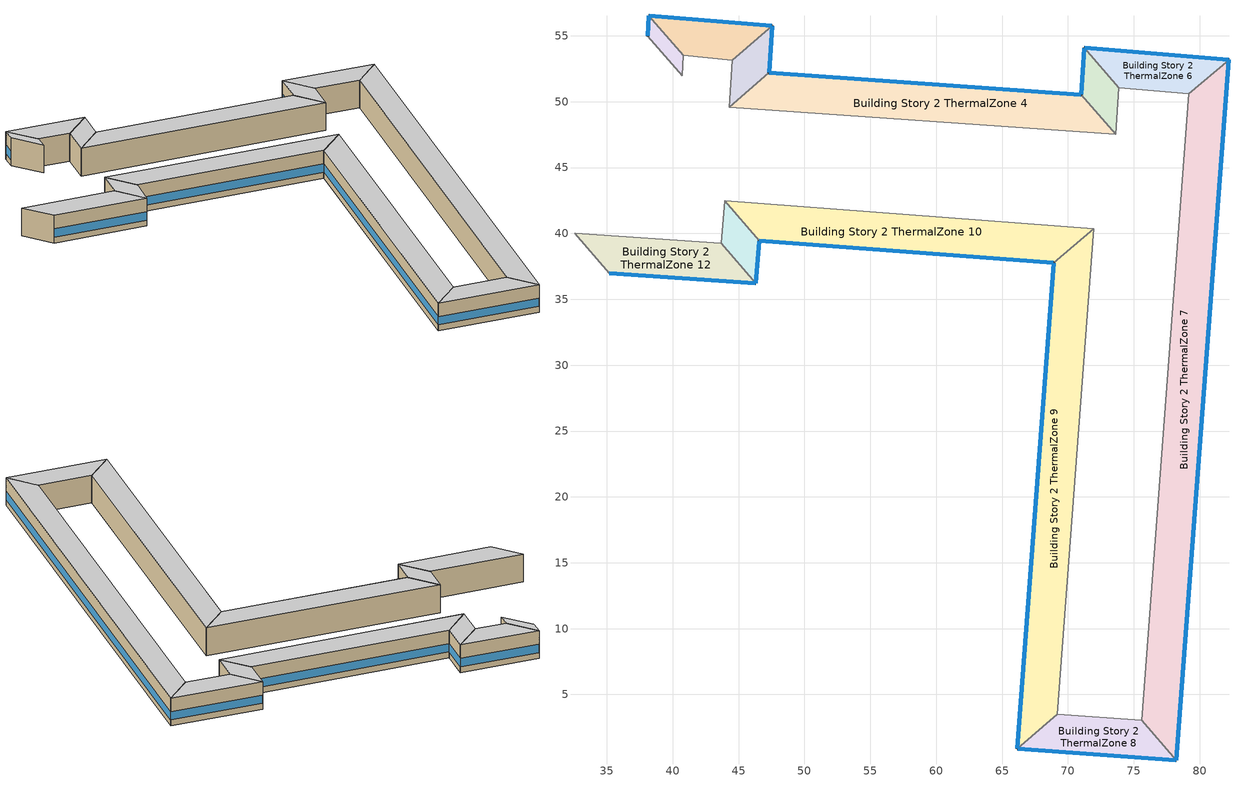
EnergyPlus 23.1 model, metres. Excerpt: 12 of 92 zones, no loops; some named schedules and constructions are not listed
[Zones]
Building Story 2 ThermalZone 1
 floor adiabatic (Typical Interior Floor): 38.1,54.97 38.18,56.53 40.81,53.51 40.75,51.97 z3.6
 wall outside (Typical Insulated Steel Framed Exterior Wall R-12.99): 38.18,56.53 38.1,54.97 z3.6:7.2
 wall adiabatic (Typical Interior Wall): 38.1,54.97 40.75,51.97 40.81,53.51 38.18,56.53 z3.6:7.2
 window (U 0.55 SHGC 0.25): 38.18,56.5 38.1,55 z4.36:5.48
 ceiling adiabatic (Typical Interior Ceiling): 40.75,51.97 40.81,53.51 38.18,56.53 38.1,54.97 z7.2
Building Story 2 ThermalZone 10
 floor adiabatic (Typical Interior Floor): 68.92,37.76 46.56,39.43 43.95,42.46 71.95,40.37 z3.6
 wall outside (Typical Insulated Steel Framed Exterior Wall R-12.99): 46.56,39.43 68.92,37.76 z3.6:7.2
 wall adiabatic (Typical Interior Wall): 68.92,37.76 71.95,40.37 43.95,42.46 46.56,39.43 z3.6:7.2
 window (U 0.55 SHGC 0.25): 46.58,39.42 68.89,37.76 z4.36:5.44
 ceiling adiabatic (Typical Interior Ceiling): 71.95,40.37 43.95,42.46 46.56,39.43 68.92,37.76 z7.2
Building Story 2 ThermalZone 11
 floor adiabatic (Typical Interior Floor): 46.56,39.43 46.31,36.21 43.69,39.23 43.95,42.46 z3.6
 wall outside (Typical Insulated Steel Framed Exterior Wall R-12.99): 46.31,36.21 46.56,39.43 z3.6:7.2
 wall adiabatic (Typical Interior Wall): 46.56,39.43 43.95,42.46 43.69,39.23 46.31,36.21 z3.6:7.2
 window (U 0.55 SHGC 0.25): 46.31,36.23 46.56,39.4 z4.36:5.46
 ceiling adiabatic (Typical Interior Ceiling): 43.95,42.46 43.69,39.23 46.31,36.21 46.56,39.43 z7.2
Building Story 2 ThermalZone 12
 floor adiabatic (Typical Interior Floor): 46.31,36.21 35.17,36.98 32.55,40 43.69,39.23 z3.6
 wall outside (Typical Insulated Steel Framed Exterior Wall R-12.99): 35.17,36.98 46.31,36.21 z3.6:7.2
 wall adiabatic (Typical Interior Wall): 46.31,36.21 43.69,39.23 32.55,40 35.17,36.98 z3.6:7.2
 window (U 0.55 SHGC 0.25): 35.2,36.98 46.28,36.21 z4.36:5.45
 ceiling adiabatic (Typical Interior Ceiling): 43.69,39.23 32.55,40 35.17,36.98 46.31,36.21 z7.2
Building Story 2 ThermalZone 2
 floor adiabatic (Typical Interior Floor): 38.18,56.53 47.56,55.75 44.53,53.15 40.81,53.51 z3.6
 wall outside (Typical Insulated Steel Framed Exterior Wall R-12.99): 47.56,55.75 38.18,56.53 z3.6:7.2
 wall adiabatic (Typical Interior Wall): 38.18,56.53 40.81,53.51 44.53,53.15 47.56,55.75 z3.6:7.2
 window (U 0.55 SHGC 0.25): 47.54,55.75 38.21,56.53 z4.36:5.45
 ceiling adiabatic (Typical Interior Ceiling): 40.81,53.51 44.53,53.15 47.56,55.75 38.18,56.53 z7.2
Building Story 2 ThermalZone 3
 floor adiabatic (Typical Interior Floor): 47.56,55.75 47.31,52.2 44.29,49.58 44.53,53.15 z3.6
 wall outside (Typical Insulated Steel Framed Exterior Wall R-12.99): 47.31,52.2 47.56,55.75 z3.6:7.2
 wall adiabatic (Typical Interior Wall): 47.56,55.75 44.53,53.15 44.29,49.58 47.31,52.2 z3.6:7.2
 window (U 0.55 SHGC 0.25): 47.31,52.22 47.56,55.73 z4.36:5.46
 ceiling adiabatic (Typical Interior Ceiling): 44.53,53.15 44.29,49.58 47.31,52.2 47.56,55.75 z7.2
Building Story 2 ThermalZone 4
 floor adiabatic (Typical Interior Floor): 47.31,52.2 71.01,50.53 73.63,47.51 44.29,49.58 z3.6
 wall outside (Typical Insulated Steel Framed Exterior Wall R-12.99): 71.01,50.53 47.31,52.2 z3.6:7.2
 wall adiabatic (Typical Interior Wall): 47.31,52.2 44.29,49.58 73.63,47.51 71.01,50.53 z3.6:7.2
 window (U 0.55 SHGC 0.25): 70.98,50.53 47.34,52.2 z4.36:5.44
 ceiling adiabatic (Typical Interior Ceiling): 44.29,49.58 73.63,47.51 71.01,50.53 47.31,52.2 z7.2
Building Story 2 ThermalZone 5
 floor adiabatic (Typical Interior Floor): 71.01,50.53 71.26,54.09 73.87,51.05 73.63,47.51 z3.6
 wall outside (Typical Insulated Steel Framed Exterior Wall R-12.99): 71.26,54.09 71.01,50.53 z3.6:7.2
 wall adiabatic (Typical Interior Wall): 71.01,50.53 73.63,47.51 73.87,51.05 71.26,54.09 z3.6:7.2
 window (U 0.55 SHGC 0.25): 71.26,54.06 71.01,50.56 z4.36:5.46
 ceiling adiabatic (Typical Interior Ceiling): 73.63,47.51 73.87,51.05 71.26,54.09 71.01,50.53 z7.2
Building Story 2 ThermalZone 6
 floor adiabatic (Typical Interior Floor): 71.26,54.09 82.23,53.2 79.19,50.6 73.87,51.05 z3.6
 wall outside (Typical Insulated Steel Framed Exterior Wall R-12.99): 82.23,53.2 71.26,54.09 z3.6:7.2
 wall adiabatic (Typical Interior Wall): 71.26,54.09 73.87,51.05 79.19,50.6 82.23,53.2 z3.6:7.2
 window (U 0.55 SHGC 0.25): 82.2,53.2 71.29,54.08 z4.36:5.45
 ceiling adiabatic (Typical Interior Ceiling): 73.87,51.05 79.19,50.6 82.23,53.2 71.26,54.09 z7.2
Building Story 2 ThermalZone 7
 floor adiabatic (Typical Interior Floor): 82.23,53.2 78.21,0 75.6,3.03 79.19,50.6 z3.6
 wall outside (Typical Insulated Steel Framed Exterior Wall R-12.99): 78.21,0 82.23,53.2 z3.6:7.2
 wall adiabatic (Typical Interior Wall): 82.23,53.2 79.19,50.6 75.6,3.03 78.21,0 z3.6:7.2
 window (U 0.55 SHGC 0.25): 78.21,0.03 82.23,53.17 z4.36:5.44
 ceiling adiabatic (Typical Interior Ceiling): 79.19,50.6 75.6,3.03 78.21,0 82.23,53.2 z7.2
Building Story 2 ThermalZone 8
 floor adiabatic (Typical Interior Floor): 78.21,0 66.15,0.89 69.18,3.5 75.6,3.03 z3.6
 wall outside (Typical Insulated Steel Framed Exterior Wall R-12.99): 66.15,0.89 78.21,0 z3.6:7.2
 wall adiabatic (Typical Interior Wall): 78.21,0 75.6,3.03 69.18,3.5 66.15,0.89 z3.6:7.2
 window (U 0.55 SHGC 0.25): 66.18,0.89 78.19,0 z4.36:5.45
 ceiling adiabatic (Typical Interior Ceiling): 75.6,3.03 69.18,3.5 66.15,0.89 78.21,0 z7.2
Building Story 2 ThermalZone 9
 floor adiabatic (Typical Interior Floor): 66.15,0.89 68.92,37.76 71.95,40.37 69.18,3.5 z3.6
 wall outside (Typical Insulated Steel Framed Exterior Wall R-12.99): 68.92,37.76 66.15,0.89 z3.6:7.2
 wall adiabatic (Typical Interior Wall): 66.15,0.89 69.18,3.5 71.95,40.37 68.92,37.76 z3.6:7.2
 window (U 0.55 SHGC 0.25): 68.91,37.74 66.15,0.91 z4.36:5.44
 ceiling adiabatic (Typical Interior Ceiling): 69.18,3.5 71.95,40.37 68.92,37.76 66.15,0.89 z7.2
[SpaceList]
Story Ground Blended Space Type: Building Story 1 Space, Building Story 1 Space 3, Building Story 1 Space 5, Building Story 1 Space 6, Building Story 1 Space 7, Building Story 1 Space 10, Building Story 1 Space 11, Building Story 1 Space 12, Building Story 1 Space 14, Building Story 1 Space 19, Building Story 1 Space 20, Building Story 1 Space 16, Building Story 1 Space 21, Building Story 1 Space 22, Building Story 1 Space 1, Building Story 1 Space 9, Building Story 1 Space 8, Building Story 1 Space 17, Building Story 1 Space 4, Building Story 1 Space 18, Building Story 1 Space 2, Building Story 1 Space 15, Building Story 1 Space 13
[Lights] Zone or ZoneList or Space or SpaceList=Story Ground Blended Space Type; Design Level Calculation Method=Watts/Area; Return Air Fraction=0; Fraction Visible=0.2; Fraction Replaceable=1
Name | Schedule | Watts per Zone Floor Area {W/m2} | Fraction Radiant
Office OfficeLarge Data Center Lights 1 | OfficeLarge BLDG_LIGHT_SCH_2013 | 0.132749 | 0.7
Office OfficeLarge Main Data Center Lights 1 | OfficeLarge BLDG_LIGHT_SCH_2013 | 0.238666 | 0.7
SecondarySchool Auditorium Lights 1 | SchoolSecondary BLDG_LIGHT_SCH_2013 | 0.820262 | 0.37
SecondarySchool Cafeteria Lights 1 | SchoolSecondary BLDG_LIGHT_SCH_2013 | 0.535655 | 0.37
SecondarySchool ComputerRoom Lights 1 | SchoolSecondary BLDG_LIGHT_CLASSROOM_SCH_2013 | 1.56003 | 0.37
SecondarySchool Gym Lights 1 | SchoolSecondary BLDG_LIGHT_GYM_SCH_2013 | 1.52954 | 0.37
SecondarySchool Kitchen Lights 1 | SchoolSecondary BLDG_LIGHT_SCH_2013 | 0.343842 | 0.37
SecondarySchool Library Lights 1 | SchoolSecondary BLDG_LIGHT_LIBRARY_SCH_2013 | 1.31882 | 0.37
SecondarySchool Lobby Lights 1 | SchoolSecondary BLDG_LIGHT_LOBBYFLR1_SCH_2013 | 0.497551 | 0.37
SecondarySchool Mechanical Lights 1 | SchoolSecondary BLDG_LIGHT_MECHANICAL_SCH_2013 | 0.378666 | 0.37
SecondarySchool Office Lights 1 | SchoolSecondary BLDG_LIGHT_OFFICE_SCH_2013 | 1.55706 | 0.37
SecondarySchool Restroom Lights 1 | SchoolSecondary BLDG_LIGHT_BATH_SCH_2013 | 0.541778 | 0.37
[People] Zone or ZoneList or Space or SpaceList=Story Ground Blended Space Type; Number of People Calculation Method=People/Area; Fraction Radiant=0.3; Activity Level Schedule=SchoolSecondary ACTIVITY_SCH; Enable ASHRAE 55 Comfort Warnings=Yes; Mean Radiant Temperature Calculation Type=ZoneAveraged; Work Efficiency Schedule=Work Efficiency Schedule; Clothing Insulation Schedule=Clothing Schedule; Air Velocity Schedule=Air Velocity Schedule; Thermal Comfort Model 1 Type=Fanger
Name | Number of People Schedule | People per Floor Area {person/m2}
SecondarySchool Auditorium People 1 | SchoolSecondary BLDG_OCC_SCH_Auditorium | 0.1953
SecondarySchool Cafeteria People 1 | SchoolSecondary BLDG_OCC_SCH_Cafeteria | 0.0824085
SecondarySchool ComputerRoom People 1 | SchoolSecondary BLDG_OCC_SCH_Extend | 0.044033
SecondarySchool Gym People 1 | SchoolSecondary BLDG_OCC_SCH_Gym | 0.063731
SecondarySchool Kitchen People 1 | SchoolSecondary BLDG_OCC_SCH | 0.00432787
SecondarySchool Library People 1 | SchoolSecondary BLDG_OCC_SCH | 0.0110825
SecondarySchool Office People 1 | SchoolSecondary BLDG_OCC_SCH_Offices | 0.00701376
[ElectricEquipment] Zone or ZoneList or Space or SpaceList=Story Ground Blended Space Type; Design Level Calculation Method=Watts/Area
Name | Schedule | Watts per Zone Floor Area {W/m2} | Fraction Radiant | Fraction Latent | Fraction Lost
3 Elevator Fans | Elevator Schedule 3 | 0.0377114 | 0.5
3 Elevator Lift Motors | Elevator Schedule 1 | 19.5576 | 0 | 0 | 1
3 Elevator Lights | Elevator Schedule 2 | 0.0394059 | 0.5
Office OfficeLarge Data Center Elec Equip 1 | DataCenter_EQUIP_SCH | 3.23778 | 0.5 | 0 | 0
Office OfficeLarge Main Data Center Elec Equip 1 | DataCenter_EQUIP_SCH | 13.0975 | 0.5 | 0 | 0
SecondarySchool Auditorium Elec Equip 1 | SchoolSecondary BLDG_EQUIP_SCH_2013 | 0.598921 | 0.5 | 0 | 0
SecondarySchool Cafeteria Elec Equip 1 | SchoolSecondary KITCHEN_ELEC_EQUIP_SCH | 5.89221 | 0.5 | 0 | 0
SecondarySchool ComputerRoom Elec Equip 1 | SchoolSecondary BLDG_EQUIP_SCH_2013 | 2.33752 | 0.5 | 0 | 0
SecondarySchool Gym Elec Equip 1 | SchoolSecondary BLDG_EQUIP_SCH_2013 | 0.977208 | 0.5 | 0 | 0
SecondarySchool Kitchen Elec Equip 1 | SchoolSecondary KITCHEN_ELEC_EQUIP_SCH | 5.86805 | 0.3 | 0.25 | 0.2
SecondarySchool Library Elec Equip 1 | SchoolSecondary BLDG_EQUIP_SCH_2013 | 1.03067 | 0.5 | 0 | 0
SecondarySchool Lobby Elec Equip 1; SecondarySchool Restroom Elec Equip 1 | SchoolSecondary BLDG_EQUIP_SCH_2013 | 0.204549 | 0.5 | 0 | 0
SecondarySchool Mechanical Elec Equip 1 | SchoolSecondary BLDG_EQUIP_SCH_2013 | 0.333587 | 0.5 | 0 | 0
SecondarySchool Office Elec Equip 1 | SchoolSecondary BLDG_EQUIP_SCH_2013 | 1.40275 | 0.5 | 0 | 0
[GasEquipment]
SecondarySchool Kitchen Gas Equip 1: Zone or ZoneList or Space or SpaceList=Story Ground Blended Space Type; Schedule=SchoolSecondary KITCHEN_GAS_EQUIP_SCH; Design Level Calculation Method=Watts/Area; Power per Zone Floor Area {W/m2}=44.3139; Fraction Latent=0.1; Fraction Radiant=0.2; Fraction Lost=0.7
[ZoneInfiltration:DesignFlowRate] Zone or ZoneList or Space or SpaceList=Story Ground Blended Space Type; Schedule=Always On Discrete; Design Flow Rate Calculation Method=Flow/ExteriorArea; Constant Term Coefficient=0; Temperature Term Coefficient=0; Velocity Term Coefficient=0.224; Velocity Squared Term Coefficient=0
Name | Flow Rate per Exterior Surface Area {m3/s-m2}
SecondarySchool Auditorium A  - Story Ground Infiltration; SecondarySchool Auditorium C  - Story Ground Infiltration | 2.06687e-05
SecondarySchool Cafeteria A  - Story Ground Infiltration; SecondarySchool Cafeteria C  - Story Ground Infiltration | 1.3082e-05
SecondarySchool ComputerRoom A  - Story Ground Infiltration; SecondarySchool ComputerRoom C  - Story Ground Infiltration | 1.99715e-05
SecondarySchool Gym A  - Story Ground Infiltration; SecondarySchool Gym C  - Story Ground Infiltration | 2.08697e-05
SecondarySchool Gym A end_a - Story Ground Infiltration; SecondarySchool Gym C end_a - Story Ground Infiltration; SecondarySchool Office A end_b - Story Ground Infiltration; SecondarySchool Office C end_b - Story Ground Infiltration | 2.57071e-05
SecondarySchool Gym B end_a - Story Ground Infiltration; SecondarySchool Office B end_b - Story Ground Infiltration | 8.82075e-05
SecondarySchool Kitchen A  - Story Ground Infiltration; SecondarySchool Kitchen C  - Story Ground Infiltration | 4.51102e-06
SecondarySchool Library A  - Story Ground Infiltration; SecondarySchool Library C  - Story Ground Infiltration | 1.7593e-05
SecondarySchool Lobby A  - Story Ground Infiltration; SecondarySchool Lobby C  - Story Ground Infiltration; SecondarySchool Restroom A  - Story Ground Infiltration; SecondarySchool Restroom C  - Story Ground Infiltration | 8.77599e-06
SecondarySchool Mechanical A  - Story Ground Infiltration; SecondarySchool Mechanical C  - Story Ground Infiltration | 1.43122e-05
SecondarySchool Office A  - Story Ground Infiltration; SecondarySchool Office C  - Story Ground Infiltration | 9.41447e-06
[Schedule:Day:Interval]
SchoolSecondary BLDG_LIGHT_SCH_2013 Wkdy Day; SchoolSecondary BLDG_LIGHT_SCH_2013 Wkdy Day 2; SchoolSecondary BLDG_LIGHT_MECHANICAL_SCH_2013 Wkdy Day; SchoolSecondary BLDG_LIGHT_MECHANICAL_SCH_2013 Wkdy Day 2: No, 07:00, 0.1773, 21:00, 0.9, 24:00, 0.1773
SchoolSecondary BLDG_LIGHT_SCH_2013 Wknd Day; SchoolSecondary BLDG_LIGHT_SCH_2013 Wknd Day 1; SchoolSecondary BLDG_LIGHT_SCH_2013 Default; SchoolSecondary BLDG_LIGHT_GYM_SCH_2013 Wknd Day; SchoolSecondary BLDG_LIGHT_GYM_SCH_2013 Wknd Day 1; SchoolSecondary BLDG_LIGHT_GYM_SCH_2013 Default; SchoolSecondary BLDG_LIGHT_LIBRARY_SCH_2013 Wknd Day; SchoolSecondary BLDG_LIGHT_LIBRARY_SCH_2013 Wknd Day 1; SchoolSecondary BLDG_LIGHT_LIBRARY_SCH_2013 Default; SchoolSecondary BLDG_LIGHT_LOBBYFLR1_SCH_2013 Wknd Day; SchoolSecondary BLDG_LIGHT_LOBBYFLR1_SCH_2013 Wknd Day 1; SchoolSecondary BLDG_LIGHT_LOBBYFLR1_SCH_2013 Default; SchoolSecondary BLDG_LIGHT_MECHANICAL_SCH_2013 Wknd Day; SchoolSecondary BLDG_LIGHT_MECHANICAL_SCH_2013 Wknd Day 1; SchoolSecondary BLDG_LIGHT_MECHANICAL_SCH_2013 Default; SchoolSecondary BLDG_LIGHT_OFFICE_SCH_2013 Wknd Day; SchoolSecondary BLDG_LIGHT_OFFICE_SCH_2013 Wknd Day 1; SchoolSecondary BLDG_LIGHT_OFFICE_SCH_2013 Default; SchoolSecondary BLDG_LIGHT_BATH_SCH_2013 Wknd Day; SchoolSecondary BLDG_LIGHT_BATH_SCH_2013 Wknd Day 1; SchoolSecondary BLDG_LIGHT_BATH_SCH_2013 Default: No, 24:00, 0.1773
SchoolSecondary BLDG_LIGHT_SCH_2013 Wkdy Day 1; SchoolSecondary BLDG_LIGHT_MECHANICAL_SCH_2013 Wkdy Day 1: No, 08:00, 0.1773, 20:00, 0.5, 24:00, 0.1773
SchoolSecondary BLDG_LIGHT_SCH_2013 Summer Design Day; SchoolSecondary BLDG_LIGHT_GYM_SCH_2013 Summer Design Day; SchoolSecondary BLDG_LIGHT_LIBRARY_SCH_2013 Summer Design Day; SchoolSecondary BLDG_LIGHT_LOBBYFLR1_SCH_2013 Summer Design Day; SchoolSecondary BLDG_LIGHT_MECHANICAL_SCH_2013 Summer Design Day; SchoolSecondary BLDG_LIGHT_OFFICE_SCH_2013 Summer Design Day; SchoolSecondary BLDG_LIGHT_BATH_SCH_2013 Summer Design Day; 75 space(s) Occ Sch Summer Design Day 3; 75 space(s) Occ Sch Winter Design Day 3; 75 space(s) Occ Sch Summer Design Day 1; 75 space(s) Occ Sch Winter Design Day 1; 75 space(s) Occ Sch Summer Design Day 2; 75 space(s) Occ Sch Winter Design Day 2; DataCenter_EQUIP_SCH Wknd|Wkdy|Hol Day 3; DataCenter_EQUIP_SCH Wknd|Wkdy|Hol Day 7; DataCenter_EQUIP_SCH Wknd|Wkdy|Hol Day 11; DataCenter_EQUIP_SCH Summer Design Day: No, 24:00, 1
SchoolSecondary BLDG_LIGHT_SCH_2013 Winter Design Day; SchoolSecondary BLDG_LIGHT_GYM_SCH_2013 Winter Design Day; SchoolSecondary BLDG_LIGHT_LIBRARY_SCH_2013 Winter Design Day; SchoolSecondary BLDG_LIGHT_LOBBYFLR1_SCH_2013 Winter Design Day; SchoolSecondary BLDG_LIGHT_MECHANICAL_SCH_2013 Winter Design Day; SchoolSecondary BLDG_LIGHT_OFFICE_SCH_2013 Winter Design Day; SchoolSecondary BLDG_LIGHT_BATH_SCH_2013 Winter Design Day; SchoolSecondary BLDG_OCC_SCH_Auditorium Wknd Day; SchoolSecondary BLDG_OCC_SCH_Auditorium Wknd Day 1; SchoolSecondary BLDG_OCC_SCH_Auditorium Default; SchoolSecondary BLDG_OCC_SCH_Auditorium Winter Design Day; SchoolSecondary BLDG_OCC_SCH_Cafeteria Wknd Day; SchoolSecondary BLDG_OCC_SCH_Cafeteria Wknd Day 1; SchoolSecondary BLDG_OCC_SCH_Cafeteria Default; SchoolSecondary BLDG_OCC_SCH_Cafeteria Winter Design Day; SchoolSecondary BLDG_OCC_SCH_Extend Wknd Day; SchoolSecondary BLDG_OCC_SCH_Extend Wknd Day 1; SchoolSecondary BLDG_OCC_SCH_Extend Default; SchoolSecondary BLDG_OCC_SCH_Extend Winter Design Day; SchoolSecondary BLDG_OCC_SCH_Gym Wknd Day; SchoolSecondary BLDG_OCC_SCH_Gym Wknd Day 1; SchoolSecondary BLDG_OCC_SCH_Gym Default; SchoolSecondary BLDG_OCC_SCH_Gym Winter Design Day; SchoolSecondary BLDG_OCC_SCH_Offices Wknd Day; SchoolSecondary BLDG_OCC_SCH_Offices Wknd Day 1; SchoolSecondary BLDG_OCC_SCH_Offices Default; SchoolSecondary BLDG_OCC_SCH_Offices Winter Design Day; Schedule Day 3: No, 24:00, 0
SchoolSecondary BLDG_LIGHT_GYM_SCH_2013 Wkdy Day; SchoolSecondary BLDG_LIGHT_GYM_SCH_2013 Wkdy Day 2: No, 07:00, 0.1773, 08:00, 0.9, 21:00, 0.88182, 24:00, 0.1773
SchoolSecondary BLDG_LIGHT_GYM_SCH_2013 Wkdy Day 1: No, 08:00, 0.1773, 20:00, 0.4899, 21:00, 0.173719, 24:00, 0.1773
SchoolSecondary BLDG_LIGHT_LIBRARY_SCH_2013 Wkdy Day; SchoolSecondary BLDG_LIGHT_LIBRARY_SCH_2013 Wkdy Day 2: No, 07:00, 0.1773, 08:00, 0.9, 21:00, 0.8325, 24:00, 0.1773
SchoolSecondary BLDG_LIGHT_LIBRARY_SCH_2013 Wkdy Day 1: No, 08:00, 0.1773, 20:00, 0.4625, 21:00, 0.164002, 24:00, 0.1773
SchoolSecondary BLDG_LIGHT_LOBBYFLR1_SCH_2013 Wkdy Day; SchoolSecondary BLDG_LIGHT_LOBBYFLR1_SCH_2013 Wkdy Day 2: No, 07:00, 0.1773, 08:00, 0.9, 21:00, 0.855, 24:00, 0.1773
SchoolSecondary BLDG_LIGHT_LOBBYFLR1_SCH_2013 Wkdy Day 1: No, 08:00, 0.1773, 20:00, 0.475, 21:00, 0.168435, 24:00, 0.1773
SchoolSecondary BLDG_LIGHT_OFFICE_SCH_2013 Wkdy Day; SchoolSecondary BLDG_LIGHT_OFFICE_SCH_2013 Wkdy Day 2: No, 07:00, 0.1773, 08:00, 0.9, 21:00, 0.747958, 24:00, 0.1773
SchoolSecondary BLDG_LIGHT_OFFICE_SCH_2013 Wkdy Day 1: No, 08:00, 0.1773, 20:00, 0.415533, 21:00, 0.147348, 24:00, 0.1773
SchoolSecondary BLDG_LIGHT_BATH_SCH_2013 Wkdy Day; SchoolSecondary BLDG_LIGHT_BATH_SCH_2013 Wkdy Day 2: No, 07:00, 0.1773, 08:00, 0.9, 21:00, 0.594, 24:00, 0.1773
SchoolSecondary BLDG_LIGHT_BATH_SCH_2013 Wkdy Day 1: No, 08:00, 0.1773, 20:00, 0.33, 21:00, 0.117018, 24:00, 0.1773
SchoolSecondary BLDG_OCC_SCH_Auditorium Wkdy|SmrDsn Day; SchoolSecondary BLDG_OCC_SCH_Auditorium Wkdy|SmrDsn Day 2; SchoolSecondary BLDG_OCC_SCH_Auditorium Summer Design Day: No, 08:00, 0, 15:00, 0.25, 20:00, 0.95, 24:00, 0
SchoolSecondary BLDG_OCC_SCH_Auditorium Wkdy|SmrDsn Day 1: No, 08:00, 0, 17:00, 0.15, 19:00, 0.35, 24:00, 0
SchoolSecondary BLDG_OCC_SCH_Cafeteria Wkdy|SmrDsn Day; SchoolSecondary BLDG_OCC_SCH_Cafeteria Wkdy|SmrDsn Day 2; SchoolSecondary BLDG_OCC_SCH_Cafeteria Summer Design Day: No, 09:00, 0, 15:00, 0.95, 20:00, 0.35, 24:00, 0
SchoolSecondary BLDG_OCC_SCH_Cafeteria Wkdy|SmrDsn Day 1: No, 09:00, 0, 17:00, 0.15, 19:00, 0.35, 24:00, 0
SchoolSecondary BLDG_OCC_SCH_Extend Wkdy|SmrDsn Day; SchoolSecondary BLDG_OCC_SCH_Extend Wkdy|SmrDsn Day 2; SchoolSecondary BLDG_OCC_SCH_Extend Summer Design Day: No, 08:00, 0, 21:00, 0.95, 24:00, 0
SchoolSecondary BLDG_OCC_SCH_Extend Wkdy|SmrDsn Day 1: No, 08:00, 0, 21:00, 0.5, 24:00, 0
SchoolSecondary BLDG_OCC_SCH_Gym Wkdy|SmrDsn Day; SchoolSecondary BLDG_OCC_SCH_Gym Wkdy|SmrDsn Day 2; SchoolSecondary BLDG_OCC_SCH_Gym Summer Design Day: No, 08:00, 0, 16:00, 0.35, 21:00, 0.95, 24:00, 0
SchoolSecondary BLDG_OCC_SCH_Gym Wkdy|SmrDsn Day 1: No, 08:00, 0, 21:00, 0.35, 24:00, 0
SchoolSecondary BLDG_OCC_SCH_Offices Wkdy|SmrDsn Day; SchoolSecondary BLDG_OCC_SCH_Offices Wkdy|SmrDsn Day 2; SchoolSecondary BLDG_OCC_SCH_Offices Summer Design Day: No, 08:00, 0, 17:00, 0.95, 21:00, 0.15, 24:00, 0
SchoolSecondary BLDG_OCC_SCH_Offices Wkdy|SmrDsn Day 1: No, 08:00, 0, 17:00, 0.5, 21:00, 0.15, 24:00, 0
75 space(s) Occ Sch Thursday 19; 75 space(s) Occ Sch Friday 19; 75 space(s) Occ Sch Default 3; 75 space(s) Occ Sch Tuesday 19; 75 space(s) Occ Sch Wednesday 19; 75 space(s) Occ Sch Tuesday 18; 75 space(s) Occ Sch Wednesday 18; 75 space(s) Occ Sch Thursday 18; 75 space(s) Occ Sch Friday 18; 75 space(s) Occ Sch Monday 16; 75 space(s) Occ Sch Tuesday 16; 75 space(s) Occ Sch Wednesday 16; 75 space(s) Occ Sch Thursday 16; 75 space(s) Occ Sch Friday 16; 75 space(s) Occ Sch Monday 14; 75 space(s) Occ Sch Wednesday 15; 75 space(s) Occ Sch Thursday 15; 75 space(s) Occ Sch Friday 15; 75 space(s) Occ Sch Monday 13; 75 space(s) Occ Sch Tuesday 15; 75 space(s) Occ Sch Thursday 14; 75 space(s) Occ Sch Friday 14; 75 space(s) Occ Sch Default 2; 75 space(s) Occ Sch Tuesday 14; 75 space(s) Occ Sch Wednesday 14; 75 space(s) Occ Sch Tuesday 13; 75 space(s) Occ Sch Wednesday 13; 75 space(s) Occ Sch Thursday 13; 75 space(s) Occ Sch Friday 13; 75 space(s) Occ Sch Monday 12; 75 space(s) Occ Sch Tuesday 11; 75 space(s) Occ Sch Wednesday 11; 75 space(s) Occ Sch Thursday 11; 75 space(s) Occ Sch Friday 11; 75 space(s) Occ Sch Monday 10; 75 space(s) Occ Sch Wednesday 10; 75 space(s) Occ Sch Thursday 10; 75 space(s) Occ Sch Friday 10; 75 space(s) Occ Sch Monday 9; 75 space(s) Occ Sch Tuesday 10: No, 05:00, 0, 07:00, 1, 08:00, 1, 09:00, 1, 11:00, 0, 13:00, 1, 14:00, 0, 15:00, 1, 16:00, 1, 17:00, 1, 18:00, 1, 19:00, 0, 20:00, 1, 21:00, 1, 22:00, 1, 24:00, 0
75 space(s) Occ Sch Saturday 3; 75 space(s) Occ Sch Saturday 2: No, 05:00, 0, 06:00, 1, 07:00, 0, 08:00, 1, 11:00, 0, 12:00, 1, 16:00, 0, 17:00, 1, 18:00, 0, 19:00, 1, 24:00, 0
75 space(s) Occ Sch Sunday 3; 75 space(s) Occ Sch Sunday 2: No, 05:00, 0, 06:00, 1, 17:00, 0, 18:00, 1, 24:00, 0
75 space(s) Occ Sch Wednesday 17; 75 space(s) Occ Sch Thursday 17; 75 space(s) Occ Sch Friday 17; 75 space(s) Occ Sch Monday 15; 75 space(s) Occ Sch Tuesday 17; 75 space(s) Occ Sch Wednesday 12; 75 space(s) Occ Sch Thursday 12; 75 space(s) Occ Sch Friday 12; 75 space(s) Occ Sch Monday 11; 75 space(s) Occ Sch Tuesday 12: No, 05:00, 0, 07:00, 1, 08:00, 1, 09:00, 1, 11:00, 0, 13:00, 1, 16:00, 0, 17:00, 1, 18:00, 1, 19:00, 1, 20:00, 0, 21:00, 1, 22:00, 1, 24:00, 0
75 space(s) Occ Sch Thursday 9; 75 space(s) Occ Sch Friday 9; 75 space(s) Occ Sch Default 1; 75 space(s) Occ Sch Tuesday 9; 75 space(s) Occ Sch Wednesday 9; 75 space(s) Occ Sch Wednesday 5; 75 space(s) Occ Sch Thursday 5; 75 space(s) Occ Sch Friday 5; 75 space(s) Occ Sch Monday 5; 75 space(s) Occ Sch Tuesday 5: No, 05:00, 0, 07:00, 0.0141358, 08:00, 0.818465, 09:00, 0.132877, 11:00, 0, 13:00, 0.0636112, 14:00, 0, 15:00, 0.148426, 16:00, 0.26434, 17:00, 0.103192, 18:00, 0.0282717, 19:00, 0, 20:00, 0.364704, 21:00, 0.353396, 22:00, 0.00706792, 24:00, 0
75 space(s) Occ Sch Saturday 1: No, 05:00, 0, 06:00, 0.0141358, 07:00, 0, 08:00, 0.0282717, 11:00, 0, 12:00, 0.0282717, 16:00, 0, 17:00, 0.00706792, 18:00, 0, 19:00, 0.00706792, 24:00, 0
75 space(s) Occ Sch Sunday 1: No, 05:00, 0, 06:00, 0.00706792, 17:00, 0, 18:00, 0.00706792, 24:00, 0
75 space(s) Occ Sch Tuesday 8; 75 space(s) Occ Sch Wednesday 8; 75 space(s) Occ Sch Thursday 8; 75 space(s) Occ Sch Friday 8; 75 space(s) Occ Sch Monday 8; 75 space(s) Occ Sch Tuesday 6; 75 space(s) Occ Sch Wednesday 6; 75 space(s) Occ Sch Thursday 6; 75 space(s) Occ Sch Friday 6; 75 space(s) Occ Sch Monday 6: No, 05:00, 0, 07:00, 0.0141358, 08:00, 0.422661, 09:00, 0.13429, 11:00, 0, 13:00, 0.0650248, 14:00, 0, 15:00, 0.148426, 16:00, 0.13005, 17:00, 0.103192, 18:00, 0.0282717, 19:00, 0, 20:00, 0.364704, 21:00, 0.353396, 22:00, 0.00706792, 24:00, 0
75 space(s) Occ Sch Wednesday 7; 75 space(s) Occ Sch Thursday 7; 75 space(s) Occ Sch Friday 7; 75 space(s) Occ Sch Monday 7; 75 space(s) Occ Sch Tuesday 7: No, 05:00, 0, 07:00, 0.0141358, 08:00, 0.350569, 09:00, 0.0212037, 11:00, 0, 13:00, 0.0636112, 16:00, 0, 17:00, 0.00282717, 18:00, 0.0282717, 19:00, 0.165389, 20:00, 0, 21:00, 0.18942, 22:00, 0.00706792, 24:00, 0
DataCenter_EQUIP_SCH Wknd|Wkdy|Hol Day; DataCenter_EQUIP_SCH Wknd|Wkdy|Hol Day 4; DataCenter_EQUIP_SCH Wknd|Wkdy|Hol Day 8; DataCenter_EQUIP_SCH Winter Design Day 11: No, 24:00, 0.25
DataCenter_EQUIP_SCH Wknd|Wkdy|Hol Day 1; DataCenter_EQUIP_SCH Wknd|Wkdy|Hol Day 5; DataCenter_EQUIP_SCH Wknd|Wkdy|Hol Day 9: No, 24:00, 0.5
DataCenter_EQUIP_SCH Wknd|Wkdy|Hol Day 2; DataCenter_EQUIP_SCH Wknd|Wkdy|Hol Day 6; DataCenter_EQUIP_SCH Wknd|Wkdy|Hol Day 10: No, 24:00, 0.75
SchoolSecondary KITCHEN_ELEC_EQUIP_SCH Wkdy Day; SchoolSecondary KITCHEN_ELEC_EQUIP_SCH Wkdy Day 1; SchoolSecondary KITCHEN_ELEC_EQUIP_SCH Wkdy Day 2; SchoolSecondary KITCHEN_ELEC_EQUIP_SCH Summer Design Day: No, 08:00, 0.1, 10:00, 0.15, 13:00, 0.25, 15:00, 0.15, 24:00, 0.1
SchoolSecondary KITCHEN_ELEC_EQUIP_SCH Wknd Day; SchoolSecondary KITCHEN_ELEC_EQUIP_SCH Wknd Day 1; SchoolSecondary KITCHEN_ELEC_EQUIP_SCH Default; SchoolSecondary KITCHEN_ELEC_EQUIP_SCH Winter Design Day: No, 24:00, 0.1
SchoolSecondary KITCHEN_GAS_EQUIP_SCH Wkdy|SmrDsn Day; SchoolSecondary KITCHEN_GAS_EQUIP_SCH Wkdy|SmrDsn Day 1; SchoolSecondary KITCHEN_GAS_EQUIP_SCH Wkdy|SmrDsn Day 2; SchoolSecondary KITCHEN_GAS_EQUIP_SCH Summer Design Day: No, 08:00, 0.02, 10:00, 0.15, 13:00, 0.2, 15:00, 0.1, 24:00, 0.02
SchoolSecondary KITCHEN_GAS_EQUIP_SCH Wknd Day; SchoolSecondary KITCHEN_GAS_EQUIP_SCH Wknd Day 1; SchoolSecondary KITCHEN_GAS_EQUIP_SCH Default; SchoolSecondary KITCHEN_GAS_EQUIP_SCH Winter Design Day: No, 24:00, 0.02
[Schedule:Week:Daily]
SchoolSecondary BLDG_LIGHT_SCH_2013 Week Rule - Jan1-Jan3: SchoolSecondary BLDG_LIGHT_SCH_2013 Wkdy Day, SchoolSecondary BLDG_LIGHT_SCH_2013 Wkdy Day, SchoolSecondary BLDG_LIGHT_SCH_2013 Wkdy Day, SchoolSecondary BLDG_LIGHT_SCH_2013 Wkdy Day, SchoolSecondary BLDG_LIGHT_SCH_2013 Wkdy Day, SchoolSecondary BLDG_LIGHT_SCH_2013 Wkdy Day, SchoolSecondary BLDG_LIGHT_SCH_2013 Wknd Day, SchoolSecondary BLDG_LIGHT_SCH_2013 Default, SchoolSecondary BLDG_LIGHT_SCH_2013 Summer Design Day, SchoolSecondary BLDG_LIGHT_SCH_2013 Winter Design Day, SchoolSecondary BLDG_LIGHT_SCH_2013 Default, SchoolSecondary BLDG_LIGHT_SCH_2013 Default
SchoolSecondary BLDG_LIGHT_SCH_2013 Week Rule - Jan4-Jun27: SchoolSecondary BLDG_LIGHT_SCH_2013 Wknd Day, SchoolSecondary BLDG_LIGHT_SCH_2013 Wkdy Day, SchoolSecondary BLDG_LIGHT_SCH_2013 Wkdy Day, SchoolSecondary BLDG_LIGHT_SCH_2013 Wkdy Day, SchoolSecondary BLDG_LIGHT_SCH_2013 Wkdy Day, SchoolSecondary BLDG_LIGHT_SCH_2013 Wkdy Day, SchoolSecondary BLDG_LIGHT_SCH_2013 Wknd Day, SchoolSecondary BLDG_LIGHT_SCH_2013 Default, SchoolSecondary BLDG_LIGHT_SCH_2013 Summer Design Day, SchoolSecondary BLDG_LIGHT_SCH_2013 Winter Design Day, SchoolSecondary BLDG_LIGHT_SCH_2013 Default, SchoolSecondary BLDG_LIGHT_SCH_2013 Default
SchoolSecondary BLDG_LIGHT_SCH_2013 Week Rule - Jun28-Jul4: SchoolSecondary BLDG_LIGHT_SCH_2013 Wknd Day, SchoolSecondary BLDG_LIGHT_SCH_2013 Wkdy Day, SchoolSecondary BLDG_LIGHT_SCH_2013 Wkdy Day, SchoolSecondary BLDG_LIGHT_SCH_2013 Wkdy Day 1, SchoolSecondary BLDG_LIGHT_SCH_2013 Wkdy Day 1, SchoolSecondary BLDG_LIGHT_SCH_2013 Wkdy Day 1, SchoolSecondary BLDG_LIGHT_SCH_2013 Wknd Day 1, SchoolSecondary BLDG_LIGHT_SCH_2013 Default, SchoolSecondary BLDG_LIGHT_SCH_2013 Summer Design Day, SchoolSecondary BLDG_LIGHT_SCH_2013 Winter Design Day, SchoolSecondary BLDG_LIGHT_SCH_2013 Default, SchoolSecondary BLDG_LIGHT_SCH_2013 Default
SchoolSecondary BLDG_LIGHT_SCH_2013 Week Rule - Jul5-Aug29: SchoolSecondary BLDG_LIGHT_SCH_2013 Wknd Day 1, SchoolSecondary BLDG_LIGHT_SCH_2013 Wkdy Day 1, SchoolSecondary BLDG_LIGHT_SCH_2013 Wkdy Day 1, SchoolSecondary BLDG_LIGHT_SCH_2013 Wkdy Day 1, SchoolSecondary BLDG_LIGHT_SCH_2013 Wkdy Day 1, SchoolSecondary BLDG_LIGHT_SCH_2013 Wkdy Day 1, SchoolSecondary BLDG_LIGHT_SCH_2013 Wknd Day 1, SchoolSecondary BLDG_LIGHT_SCH_2013 Default, SchoolSecondary BLDG_LIGHT_SCH_2013 Summer Design Day, SchoolSecondary BLDG_LIGHT_SCH_2013 Winter Design Day, SchoolSecondary BLDG_LIGHT_SCH_2013 Default, SchoolSecondary BLDG_LIGHT_SCH_2013 Default
SchoolSecondary BLDG_LIGHT_SCH_2013 Week Rule - Aug30-Sep5: SchoolSecondary BLDG_LIGHT_SCH_2013 Wknd Day 1, SchoolSecondary BLDG_LIGHT_SCH_2013 Wkdy Day 1, SchoolSecondary BLDG_LIGHT_SCH_2013 Wkdy Day 2, SchoolSecondary BLDG_LIGHT_SCH_2013 Wkdy Day 2, SchoolSecondary BLDG_LIGHT_SCH_2013 Wkdy Day 2, SchoolSecondary BLDG_LIGHT_SCH_2013 Wkdy Day 2, SchoolSecondary BLDG_LIGHT_SCH_2013 Default, SchoolSecondary BLDG_LIGHT_SCH_2013 Default, SchoolSecondary BLDG_LIGHT_SCH_2013 Summer Design Day, SchoolSecondary BLDG_LIGHT_SCH_2013 Winter Design Day, SchoolSecondary BLDG_LIGHT_SCH_2013 Default, SchoolSecondary BLDG_LIGHT_SCH_2013 Default
SchoolSecondary BLDG_LIGHT_SCH_2013 Week Rule - Sep6-Dec31: SchoolSecondary BLDG_LIGHT_SCH_2013 Default, SchoolSecondary BLDG_LIGHT_SCH_2013 Wkdy Day 2, SchoolSecondary BLDG_LIGHT_SCH_2013 Wkdy Day 2, SchoolSecondary BLDG_LIGHT_SCH_2013 Wkdy Day 2, SchoolSecondary BLDG_LIGHT_SCH_2013 Wkdy Day 2, SchoolSecondary BLDG_LIGHT_SCH_2013 Wkdy Day 2, SchoolSecondary BLDG_LIGHT_SCH_2013 Default, SchoolSecondary BLDG_LIGHT_SCH_2013 Default, SchoolSecondary BLDG_LIGHT_SCH_2013 Summer Design Day, SchoolSecondary BLDG_LIGHT_SCH_2013 Winter Design Day, SchoolSecondary BLDG_LIGHT_SCH_2013 Default, SchoolSecondary BLDG_LIGHT_SCH_2013 Default
SchoolSecondary BLDG_LIGHT_LIBRARY_SCH_2013 Week Rule - Jan1-Jan3: SchoolSecondary BLDG_LIGHT_LIBRARY_SCH_2013 Wkdy Day, SchoolSecondary BLDG_LIGHT_LIBRARY_SCH_2013 Wkdy Day, SchoolSecondary BLDG_LIGHT_LIBRARY_SCH_2013 Wkdy Day, SchoolSecondary BLDG_LIGHT_LIBRARY_SCH_2013 Wkdy Day, SchoolSecondary BLDG_LIGHT_LIBRARY_SCH_2013 Wkdy Day, SchoolSecondary BLDG_LIGHT_LIBRARY_SCH_2013 Wkdy Day, SchoolSecondary BLDG_LIGHT_LIBRARY_SCH_2013 Wknd Day, SchoolSecondary BLDG_LIGHT_LIBRARY_SCH_2013 Default, SchoolSecondary BLDG_LIGHT_LIBRARY_SCH_2013 Summer Design Day, SchoolSecondary BLDG_LIGHT_LIBRARY_SCH_2013 Winter Design Day, SchoolSecondary BLDG_LIGHT_LIBRARY_SCH_2013 Default, SchoolSecondary BLDG_LIGHT_LIBRARY_SCH_2013 Default
SchoolSecondary BLDG_LIGHT_LIBRARY_SCH_2013 Week Rule - Jan4-Jun27: SchoolSecondary BLDG_LIGHT_LIBRARY_SCH_2013 Wknd Day, SchoolSecondary BLDG_LIGHT_LIBRARY_SCH_2013 Wkdy Day, SchoolSecondary BLDG_LIGHT_LIBRARY_SCH_2013 Wkdy Day, SchoolSecondary BLDG_LIGHT_LIBRARY_SCH_2013 Wkdy Day, SchoolSecondary BLDG_LIGHT_LIBRARY_SCH_2013 Wkdy Day, SchoolSecondary BLDG_LIGHT_LIBRARY_SCH_2013 Wkdy Day, SchoolSecondary BLDG_LIGHT_LIBRARY_SCH_2013 Wknd Day, SchoolSecondary BLDG_LIGHT_LIBRARY_SCH_2013 Default, SchoolSecondary BLDG_LIGHT_LIBRARY_SCH_2013 Summer Design Day, SchoolSecondary BLDG_LIGHT_LIBRARY_SCH_2013 Winter Design Day, SchoolSecondary BLDG_LIGHT_LIBRARY_SCH_2013 Default, SchoolSecondary BLDG_LIGHT_LIBRARY_SCH_2013 Default
SchoolSecondary BLDG_LIGHT_LIBRARY_SCH_2013 Week Rule - Jun28-Jul4: SchoolSecondary BLDG_LIGHT_LIBRARY_SCH_2013 Wknd Day, SchoolSecondary BLDG_LIGHT_LIBRARY_SCH_2013 Wkdy Day, SchoolSecondary BLDG_LIGHT_LIBRARY_SCH_2013 Wkdy Day, SchoolSecondary BLDG_LIGHT_LIBRARY_SCH_2013 Wkdy Day 1, SchoolSecondary BLDG_LIGHT_LIBRARY_SCH_2013 Wkdy Day 1, SchoolSecondary BLDG_LIGHT_LIBRARY_SCH_2013 Wkdy Day 1, SchoolSecondary BLDG_LIGHT_LIBRARY_SCH_2013 Wknd Day 1, SchoolSecondary BLDG_LIGHT_LIBRARY_SCH_2013 Default, SchoolSecondary BLDG_LIGHT_LIBRARY_SCH_2013 Summer Design Day, SchoolSecondary BLDG_LIGHT_LIBRARY_SCH_2013 Winter Design Day, SchoolSecondary BLDG_LIGHT_LIBRARY_SCH_2013 Default, SchoolSecondary BLDG_LIGHT_LIBRARY_SCH_2013 Default
SchoolSecondary BLDG_LIGHT_LIBRARY_SCH_2013 Week Rule - Jul5-Aug29: SchoolSecondary BLDG_LIGHT_LIBRARY_SCH_2013 Wknd Day 1, SchoolSecondary BLDG_LIGHT_LIBRARY_SCH_2013 Wkdy Day 1, SchoolSecondary BLDG_LIGHT_LIBRARY_SCH_2013 Wkdy Day 1, SchoolSecondary BLDG_LIGHT_LIBRARY_SCH_2013 Wkdy Day 1, SchoolSecondary BLDG_LIGHT_LIBRARY_SCH_2013 Wkdy Day 1, SchoolSecondary BLDG_LIGHT_LIBRARY_SCH_2013 Wkdy Day 1, SchoolSecondary BLDG_LIGHT_LIBRARY_SCH_2013 Wknd Day 1, SchoolSecondary BLDG_LIGHT_LIBRARY_SCH_2013 Default, SchoolSecondary BLDG_LIGHT_LIBRARY_SCH_2013 Summer Design Day, SchoolSecondary BLDG_LIGHT_LIBRARY_SCH_2013 Winter Design Day, SchoolSecondary BLDG_LIGHT_LIBRARY_SCH_2013 Default, SchoolSecondary BLDG_LIGHT_LIBRARY_SCH_2013 Default
SchoolSecondary BLDG_LIGHT_LIBRARY_SCH_2013 Week Rule - Aug30-Sep5: SchoolSecondary BLDG_LIGHT_LIBRARY_SCH_2013 Wknd Day 1, SchoolSecondary BLDG_LIGHT_LIBRARY_SCH_2013 Wkdy Day 1, SchoolSecondary BLDG_LIGHT_LIBRARY_SCH_2013 Wkdy Day 2, SchoolSecondary BLDG_LIGHT_LIBRARY_SCH_2013 Wkdy Day 2, SchoolSecondary BLDG_LIGHT_LIBRARY_SCH_2013 Wkdy Day 2, SchoolSecondary BLDG_LIGHT_LIBRARY_SCH_2013 Wkdy Day 2, SchoolSecondary BLDG_LIGHT_LIBRARY_SCH_2013 Default, SchoolSecondary BLDG_LIGHT_LIBRARY_SCH_2013 Default, SchoolSecondary BLDG_LIGHT_LIBRARY_SCH_2013 Summer Design Day, SchoolSecondary BLDG_LIGHT_LIBRARY_SCH_2013 Winter Design Day, SchoolSecondary BLDG_LIGHT_LIBRARY_SCH_2013 Default, SchoolSecondary BLDG_LIGHT_LIBRARY_SCH_2013 Default
SchoolSecondary BLDG_LIGHT_LIBRARY_SCH_2013 Week Rule - Sep6-Dec31: SchoolSecondary BLDG_LIGHT_LIBRARY_SCH_2013 Default, SchoolSecondary BLDG_LIGHT_LIBRARY_SCH_2013 Wkdy Day 2, SchoolSecondary BLDG_LIGHT_LIBRARY_SCH_2013 Wkdy Day 2, SchoolSecondary BLDG_LIGHT_LIBRARY_SCH_2013 Wkdy Day 2, SchoolSecondary BLDG_LIGHT_LIBRARY_SCH_2013 Wkdy Day 2, SchoolSecondary BLDG_LIGHT_LIBRARY_SCH_2013 Wkdy Day 2, SchoolSecondary BLDG_LIGHT_LIBRARY_SCH_2013 Default, SchoolSecondary BLDG_LIGHT_LIBRARY_SCH_2013 Default, SchoolSecondary BLDG_LIGHT_LIBRARY_SCH_2013 Summer Design Day, SchoolSecondary BLDG_LIGHT_LIBRARY_SCH_2013 Winter Design Day, SchoolSecondary BLDG_LIGHT_LIBRARY_SCH_2013 Default, SchoolSecondary BLDG_LIGHT_LIBRARY_SCH_2013 Default
SchoolSecondary BLDG_LIGHT_LOBBYFLR1_SCH_2013 Week Rule - Jan1-Jan3: SchoolSecondary BLDG_LIGHT_LOBBYFLR1_SCH_2013 Wkdy Day, SchoolSecondary BLDG_LIGHT_LOBBYFLR1_SCH_2013 Wkdy Day, SchoolSecondary BLDG_LIGHT_LOBBYFLR1_SCH_2013 Wkdy Day, SchoolSecondary BLDG_LIGHT_LOBBYFLR1_SCH_2013 Wkdy Day, SchoolSecondary BLDG_LIGHT_LOBBYFLR1_SCH_2013 Wkdy Day, SchoolSecondary BLDG_LIGHT_LOBBYFLR1_SCH_2013 Wkdy Day, SchoolSecondary BLDG_LIGHT_LOBBYFLR1_SCH_2013 Wknd Day, SchoolSecondary BLDG_LIGHT_LOBBYFLR1_SCH_2013 Default, SchoolSecondary BLDG_LIGHT_LOBBYFLR1_SCH_2013 Summer Design Day, SchoolSecondary BLDG_LIGHT_LOBBYFLR1_SCH_2013 Winter Design Day, SchoolSecondary BLDG_LIGHT_LOBBYFLR1_SCH_2013 Default, SchoolSecondary BLDG_LIGHT_LOBBYFLR1_SCH_2013 Default
SchoolSecondary BLDG_LIGHT_LOBBYFLR1_SCH_2013 Week Rule - Jan4-Jun27: SchoolSecondary BLDG_LIGHT_LOBBYFLR1_SCH_2013 Wknd Day, SchoolSecondary BLDG_LIGHT_LOBBYFLR1_SCH_2013 Wkdy Day, SchoolSecondary BLDG_LIGHT_LOBBYFLR1_SCH_2013 Wkdy Day, SchoolSecondary BLDG_LIGHT_LOBBYFLR1_SCH_2013 Wkdy Day, SchoolSecondary BLDG_LIGHT_LOBBYFLR1_SCH_2013 Wkdy Day, SchoolSecondary BLDG_LIGHT_LOBBYFLR1_SCH_2013 Wkdy Day, SchoolSecondary BLDG_LIGHT_LOBBYFLR1_SCH_2013 Wknd Day, SchoolSecondary BLDG_LIGHT_LOBBYFLR1_SCH_2013 Default, SchoolSecondary BLDG_LIGHT_LOBBYFLR1_SCH_2013 Summer Design Day, SchoolSecondary BLDG_LIGHT_LOBBYFLR1_SCH_2013 Winter Design Day, SchoolSecondary BLDG_LIGHT_LOBBYFLR1_SCH_2013 Default, SchoolSecondary BLDG_LIGHT_LOBBYFLR1_SCH_2013 Default
SchoolSecondary BLDG_LIGHT_LOBBYFLR1_SCH_2013 Week Rule - Jun28-Jul4: SchoolSecondary BLDG_LIGHT_LOBBYFLR1_SCH_2013 Wknd Day, SchoolSecondary BLDG_LIGHT_LOBBYFLR1_SCH_2013 Wkdy Day, SchoolSecondary BLDG_LIGHT_LOBBYFLR1_SCH_2013 Wkdy Day, SchoolSecondary BLDG_LIGHT_LOBBYFLR1_SCH_2013 Wkdy Day 1, SchoolSecondary BLDG_LIGHT_LOBBYFLR1_SCH_2013 Wkdy Day 1, SchoolSecondary BLDG_LIGHT_LOBBYFLR1_SCH_2013 Wkdy Day 1, SchoolSecondary BLDG_LIGHT_LOBBYFLR1_SCH_2013 Wknd Day 1, SchoolSecondary BLDG_LIGHT_LOBBYFLR1_SCH_2013 Default, SchoolSecondary BLDG_LIGHT_LOBBYFLR1_SCH_2013 Summer Design Day, SchoolSecondary BLDG_LIGHT_LOBBYFLR1_SCH_2013 Winter Design Day, SchoolSecondary BLDG_LIGHT_LOBBYFLR1_SCH_2013 Default, SchoolSecondary BLDG_LIGHT_LOBBYFLR1_SCH_2013 Default
SchoolSecondary BLDG_LIGHT_LOBBYFLR1_SCH_2013 Week Rule - Jul5-Aug29: SchoolSecondary BLDG_LIGHT_LOBBYFLR1_SCH_2013 Wknd Day 1, SchoolSecondary BLDG_LIGHT_LOBBYFLR1_SCH_2013 Wkdy Day 1, SchoolSecondary BLDG_LIGHT_LOBBYFLR1_SCH_2013 Wkdy Day 1, SchoolSecondary BLDG_LIGHT_LOBBYFLR1_SCH_2013 Wkdy Day 1, SchoolSecondary BLDG_LIGHT_LOBBYFLR1_SCH_2013 Wkdy Day 1, SchoolSecondary BLDG_LIGHT_LOBBYFLR1_SCH_2013 Wkdy Day 1, SchoolSecondary BLDG_LIGHT_LOBBYFLR1_SCH_2013 Wknd Day 1, SchoolSecondary BLDG_LIGHT_LOBBYFLR1_SCH_2013 Default, SchoolSecondary BLDG_LIGHT_LOBBYFLR1_SCH_2013 Summer Design Day, SchoolSecondary BLDG_LIGHT_LOBBYFLR1_SCH_2013 Winter Design Day, SchoolSecondary BLDG_LIGHT_LOBBYFLR1_SCH_2013 Default, SchoolSecondary BLDG_LIGHT_LOBBYFLR1_SCH_2013 Default
SchoolSecondary BLDG_LIGHT_LOBBYFLR1_SCH_2013 Week Rule - Aug30-Sep5: SchoolSecondary BLDG_LIGHT_LOBBYFLR1_SCH_2013 Wknd Day 1, SchoolSecondary BLDG_LIGHT_LOBBYFLR1_SCH_2013 Wkdy Day 1, SchoolSecondary BLDG_LIGHT_LOBBYFLR1_SCH_2013 Wkdy Day 2, SchoolSecondary BLDG_LIGHT_LOBBYFLR1_SCH_2013 Wkdy Day 2, SchoolSecondary BLDG_LIGHT_LOBBYFLR1_SCH_2013 Wkdy Day 2, SchoolSecondary BLDG_LIGHT_LOBBYFLR1_SCH_2013 Wkdy Day 2, SchoolSecondary BLDG_LIGHT_LOBBYFLR1_SCH_2013 Default, SchoolSecondary BLDG_LIGHT_LOBBYFLR1_SCH_2013 Default, SchoolSecondary BLDG_LIGHT_LOBBYFLR1_SCH_2013 Summer Design Day, SchoolSecondary BLDG_LIGHT_LOBBYFLR1_SCH_2013 Winter Design Day, SchoolSecondary BLDG_LIGHT_LOBBYFLR1_SCH_2013 Default, SchoolSecondary BLDG_LIGHT_LOBBYFLR1_SCH_2013 Default
SchoolSecondary BLDG_LIGHT_LOBBYFLR1_SCH_2013 Week Rule - Sep6-Dec31: SchoolSecondary BLDG_LIGHT_LOBBYFLR1_SCH_2013 Default, SchoolSecondary BLDG_LIGHT_LOBBYFLR1_SCH_2013 Wkdy Day 2, SchoolSecondary BLDG_LIGHT_LOBBYFLR1_SCH_2013 Wkdy Day 2, SchoolSecondary BLDG_LIGHT_LOBBYFLR1_SCH_2013 Wkdy Day 2, SchoolSecondary BLDG_LIGHT_LOBBYFLR1_SCH_2013 Wkdy Day 2, SchoolSecondary BLDG_LIGHT_LOBBYFLR1_SCH_2013 Wkdy Day 2, SchoolSecondary BLDG_LIGHT_LOBBYFLR1_SCH_2013 Default, SchoolSecondary BLDG_LIGHT_LOBBYFLR1_SCH_2013 Default, SchoolSecondary BLDG_LIGHT_LOBBYFLR1_SCH_2013 Summer Design Day, SchoolSecondary BLDG_LIGHT_LOBBYFLR1_SCH_2013 Winter Design Day, SchoolSecondary BLDG_LIGHT_LOBBYFLR1_SCH_2013 Default, SchoolSecondary BLDG_LIGHT_LOBBYFLR1_SCH_2013 Default
SchoolSecondary BLDG_LIGHT_MECHANICAL_SCH_2013 Week Rule - Jan1-Jan3: SchoolSecondary BLDG_LIGHT_MECHANICAL_SCH_2013 Wkdy Day, SchoolSecondary BLDG_LIGHT_MECHANICAL_SCH_2013 Wkdy Day, SchoolSecondary BLDG_LIGHT_MECHANICAL_SCH_2013 Wkdy Day, SchoolSecondary BLDG_LIGHT_MECHANICAL_SCH_2013 Wkdy Day, SchoolSecondary BLDG_LIGHT_MECHANICAL_SCH_2013 Wkdy Day, SchoolSecondary BLDG_LIGHT_MECHANICAL_SCH_2013 Wkdy Day, SchoolSecondary BLDG_LIGHT_MECHANICAL_SCH_2013 Wknd Day, SchoolSecondary BLDG_LIGHT_MECHANICAL_SCH_2013 Default, SchoolSecondary BLDG_LIGHT_MECHANICAL_SCH_2013 Summer Design Day, SchoolSecondary BLDG_LIGHT_MECHANICAL_SCH_2013 Winter Design Day, SchoolSecondary BLDG_LIGHT_MECHANICAL_SCH_2013 Default, SchoolSecondary BLDG_LIGHT_MECHANICAL_SCH_2013 Default
SchoolSecondary BLDG_LIGHT_MECHANICAL_SCH_2013 Week Rule - Jan4-Jun27: SchoolSecondary BLDG_LIGHT_MECHANICAL_SCH_2013 Wknd Day, SchoolSecondary BLDG_LIGHT_MECHANICAL_SCH_2013 Wkdy Day, SchoolSecondary BLDG_LIGHT_MECHANICAL_SCH_2013 Wkdy Day, SchoolSecondary BLDG_LIGHT_MECHANICAL_SCH_2013 Wkdy Day, SchoolSecondary BLDG_LIGHT_MECHANICAL_SCH_2013 Wkdy Day, SchoolSecondary BLDG_LIGHT_MECHANICAL_SCH_2013 Wkdy Day, SchoolSecondary BLDG_LIGHT_MECHANICAL_SCH_2013 Wknd Day, SchoolSecondary BLDG_LIGHT_MECHANICAL_SCH_2013 Default, SchoolSecondary BLDG_LIGHT_MECHANICAL_SCH_2013 Summer Design Day, SchoolSecondary BLDG_LIGHT_MECHANICAL_SCH_2013 Winter Design Day, SchoolSecondary BLDG_LIGHT_MECHANICAL_SCH_2013 Default, SchoolSecondary BLDG_LIGHT_MECHANICAL_SCH_2013 Default
SchoolSecondary BLDG_LIGHT_MECHANICAL_SCH_2013 Week Rule - Jun28-Jul4: SchoolSecondary BLDG_LIGHT_MECHANICAL_SCH_2013 Wknd Day, SchoolSecondary BLDG_LIGHT_MECHANICAL_SCH_2013 Wkdy Day, SchoolSecondary BLDG_LIGHT_MECHANICAL_SCH_2013 Wkdy Day, SchoolSecondary BLDG_LIGHT_MECHANICAL_SCH_2013 Wkdy Day 1, SchoolSecondary BLDG_LIGHT_MECHANICAL_SCH_2013 Wkdy Day 1, SchoolSecondary BLDG_LIGHT_MECHANICAL_SCH_2013 Wkdy Day 1, SchoolSecondary BLDG_LIGHT_MECHANICAL_SCH_2013 Wknd Day 1, SchoolSecondary BLDG_LIGHT_MECHANICAL_SCH_2013 Default, SchoolSecondary BLDG_LIGHT_MECHANICAL_SCH_2013 Summer Design Day, SchoolSecondary BLDG_LIGHT_MECHANICAL_SCH_2013 Winter Design Day, SchoolSecondary BLDG_LIGHT_MECHANICAL_SCH_2013 Default, SchoolSecondary BLDG_LIGHT_MECHANICAL_SCH_2013 Default
SchoolSecondary BLDG_LIGHT_MECHANICAL_SCH_2013 Week Rule - Jul5-Aug29: SchoolSecondary BLDG_LIGHT_MECHANICAL_SCH_2013 Wknd Day 1, SchoolSecondary BLDG_LIGHT_MECHANICAL_SCH_2013 Wkdy Day 1, SchoolSecondary BLDG_LIGHT_MECHANICAL_SCH_2013 Wkdy Day 1, SchoolSecondary BLDG_LIGHT_MECHANICAL_SCH_2013 Wkdy Day 1, SchoolSecondary BLDG_LIGHT_MECHANICAL_SCH_2013 Wkdy Day 1, SchoolSecondary BLDG_LIGHT_MECHANICAL_SCH_2013 Wkdy Day 1, SchoolSecondary BLDG_LIGHT_MECHANICAL_SCH_2013 Wknd Day 1, SchoolSecondary BLDG_LIGHT_MECHANICAL_SCH_2013 Default, SchoolSecondary BLDG_LIGHT_MECHANICAL_SCH_2013 Summer Design Day, SchoolSecondary BLDG_LIGHT_MECHANICAL_SCH_2013 Winter Design Day, SchoolSecondary BLDG_LIGHT_MECHANICAL_SCH_2013 Default, SchoolSecondary BLDG_LIGHT_MECHANICAL_SCH_2013 Default
SchoolSecondary BLDG_LIGHT_MECHANICAL_SCH_2013 Week Rule - Aug30-Sep5: SchoolSecondary BLDG_LIGHT_MECHANICAL_SCH_2013 Wknd Day 1, SchoolSecondary BLDG_LIGHT_MECHANICAL_SCH_2013 Wkdy Day 1, SchoolSecondary BLDG_LIGHT_MECHANICAL_SCH_2013 Wkdy Day 2, SchoolSecondary BLDG_LIGHT_MECHANICAL_SCH_2013 Wkdy Day 2, SchoolSecondary BLDG_LIGHT_MECHANICAL_SCH_2013 Wkdy Day 2, SchoolSecondary BLDG_LIGHT_MECHANICAL_SCH_2013 Wkdy Day 2, SchoolSecondary BLDG_LIGHT_MECHANICAL_SCH_2013 Default, SchoolSecondary BLDG_LIGHT_MECHANICAL_SCH_2013 Default, SchoolSecondary BLDG_LIGHT_MECHANICAL_SCH_2013 Summer Design Day, SchoolSecondary BLDG_LIGHT_MECHANICAL_SCH_2013 Winter Design Day, SchoolSecondary BLDG_LIGHT_MECHANICAL_SCH_2013 Default, SchoolSecondary BLDG_LIGHT_MECHANICAL_SCH_2013 Default
SchoolSecondary BLDG_LIGHT_MECHANICAL_SCH_2013 Week Rule - Sep6-Dec31: SchoolSecondary BLDG_LIGHT_MECHANICAL_SCH_2013 Default, SchoolSecondary BLDG_LIGHT_MECHANICAL_SCH_2013 Wkdy Day 2, SchoolSecondary BLDG_LIGHT_MECHANICAL_SCH_2013 Wkdy Day 2, SchoolSecondary BLDG_LIGHT_MECHANICAL_SCH_2013 Wkdy Day 2, SchoolSecondary BLDG_LIGHT_MECHANICAL_SCH_2013 Wkdy Day 2, SchoolSecondary BLDG_LIGHT_MECHANICAL_SCH_2013 Wkdy Day 2, SchoolSecondary BLDG_LIGHT_MECHANICAL_SCH_2013 Default, SchoolSecondary BLDG_LIGHT_MECHANICAL_SCH_2013 Default, SchoolSecondary BLDG_LIGHT_MECHANICAL_SCH_2013 Summer Design Day, SchoolSecondary BLDG_LIGHT_MECHANICAL_SCH_2013 Winter Design Day, SchoolSecondary BLDG_LIGHT_MECHANICAL_SCH_2013 Default, SchoolSecondary BLDG_LIGHT_MECHANICAL_SCH_2013 Default
SchoolSecondary BLDG_LIGHT_OFFICE_SCH_2013 Week Rule - Jan1-Jan3: SchoolSecondary BLDG_LIGHT_OFFICE_SCH_2013 Wkdy Day, SchoolSecondary BLDG_LIGHT_OFFICE_SCH_2013 Wkdy Day, SchoolSecondary BLDG_LIGHT_OFFICE_SCH_2013 Wkdy Day, SchoolSecondary BLDG_LIGHT_OFFICE_SCH_2013 Wkdy Day, SchoolSecondary BLDG_LIGHT_OFFICE_SCH_2013 Wkdy Day, SchoolSecondary BLDG_LIGHT_OFFICE_SCH_2013 Wkdy Day, SchoolSecondary BLDG_LIGHT_OFFICE_SCH_2013 Wknd Day, SchoolSecondary BLDG_LIGHT_OFFICE_SCH_2013 Default, SchoolSecondary BLDG_LIGHT_OFFICE_SCH_2013 Summer Design Day, SchoolSecondary BLDG_LIGHT_OFFICE_SCH_2013 Winter Design Day, SchoolSecondary BLDG_LIGHT_OFFICE_SCH_2013 Default, SchoolSecondary BLDG_LIGHT_OFFICE_SCH_2013 Default
